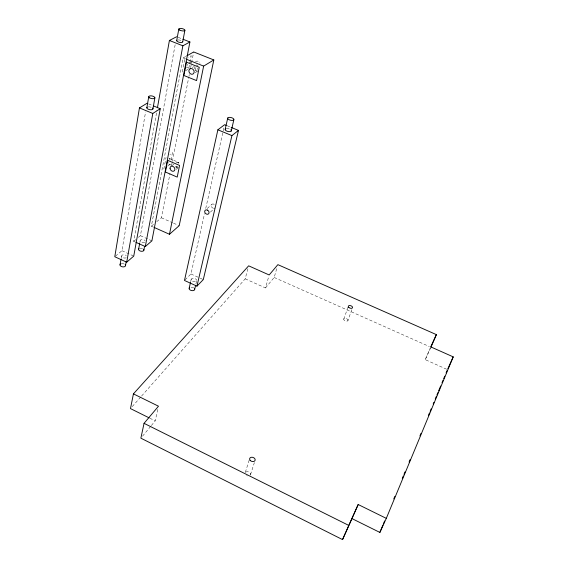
<?xml version="1.0" encoding="UTF-8"?>
<svg xmlns="http://www.w3.org/2000/svg" width="568" height="568" viewBox="0 0 568 568"><rect width="100%" height="100%" fill="white"/><g stroke="black" fill="none" stroke-linecap="round" stroke-linejoin="round"><path stroke-width="0.43" stroke-dasharray="2.84 2.13" d="M115.432 256.189L121.942 250.715L145.571 111.981M121.133 258.497L121.545 256.083M135.241 242.025L133.693 241.329L156.988 110.334M138.393 237.374L140.41 235.684L175.342 43.722M139.856 242.486L140.168 240.754M153.736 227.25L151.379 226.199L183.137 57.936L186.148 56.232M163.832 169.037L166.048 157.379M184.636 59.484L182.115 72.775L183.436 71.987M171.011 160.105L172.452 152.678L169.903 154.546M188.846 68.053L189.797 63.126M189.96 62.302L191.231 55.728L188.299 57.396M156.711 221.712L161.383 217.785L170.009 173.51M171.536 165.693L172.21 162.221M172.381 161.355L188.789 77.141M188.959 76.275L189.293 74.536M190.649 67.592L193.695 51.965M151.351 425.531L155.213 420.881L157.911 408.797M185.069 279.868L190.954 273.975L204.572 213.575M205.744 208.399L224.225 126.423M190.656 281.692L191.203 279.257M195.917 284.007L196.663 280.769A2.84 1.654 12.6 0 1 192.247 281.11A2.84 1.654 12.6 0 1 192.63 278.341A2.84 1.654 12.6 0 1 196.727 280.336M141.602 396.017L245.184 278.831L248.01 268.266M245.184 278.831L265.483 287.94L268.714 276.588M265.483 287.94L274.174 277.461L276.95 267.847M245.348 472.327L249.387 459.455M250.531 474.621L254.379 462.565M343.754 319.18L348.291 306.337M347.886 320.671A2.215 1.278 19.9 0 0 345.472 318.371A2.215 1.278 19.9 0 0 344.265 320.274A2.215 1.278 19.9 0 0 347.886 320.671L351.89 309.439M446.668 369.257L425.24 359.643L430.395 347.666M425.24 359.643L430.587 348.021M187.518 64.972L187.561 64.887A2.883 1.058 -70 0 0 187.809 64.177M195.939 67.521L195.896 67.613A2.89 1.029 -69.8 0 0 195.371 70.24L195.47 70.659A2.89 1.029 -69.8 0 0 197.288 69.566M142.525 436.174L150.804 426.199M132.237 406.61L141.02 396.677M210.43 212.091L214.988 207.931M207.235 208.506L211.829 204.374M133.693 241.329L135.709 239.632M151.379 226.199L154.049 223.955M176.172 169.321L178.075 167.858M171.962 165.678L173.964 164.159M167.674 166.147L170.208 164.23M195.179 72.647L197.416 71.291M185.416 70.815L188.029 69.26M192.254 67.507L193.695 66.648M213.504 208.3L212.425 207.831A2.378 1.917 47.6 0 1 211.317 205.24A2.378 1.917 47.6 0 1 213.305 203.997L214.392 204.466M178.182 37.353L182.094 38.894M183.137 57.936L185.594 58.923M189.321 62.196L191.643 63.126M196.294 64.979L197.841 65.597M186.368 67.194L188.69 68.124M227.065 125.706L231.141 127.381M148.61 103.894L152.487 105.506M169.172 158.358L178.565 162.356M168.618 163.967L172.345 165.558M175.327 166.836L176.506 167.34M161.383 217.785L172.715 222.805M173.524 223.16L179.197 225.674M274.174 277.461L429.323 346.523M140.41 235.684L151.897 240.853M190.954 273.975L199.446 277.823M200.213 278.178L203.301 279.577M121.942 250.715L133.75 256.104M149.803 418.19L155.213 420.881M195.03 70.041L196.223 70.893A2.946 2.45 60.3 0 0 197.55 71.05M194.341 68.799L194.306 68.707A2.946 2.45 60.3 0 1 194.448 66.598M144.726 242.394A2.698 1.491 10.3 0 1 140.8 241.805A2.698 1.491 10.3 0 1 141.297 239.668A2.698 1.491 10.3 0 1 145.138 240.626M126.238 257.78A2.79 1.583 9.4 0 1 122.326 257.311A2.79 1.583 9.4 0 1 122.376 255.06A2.79 1.583 9.4 0 1 126.288 255.529M148.362 106.891A3.103 1.342 11.4 0 1 152.039 107.693M178.111 39.938A3.096 1.136 12.5 0 1 181.781 40.775M195.562 61.877A2.954 2.457 60.7 0 1 197.955 61.223A2.954 2.457 60.7 0 1 200 63.297M187.248 65.547A2.883 1.058 -70 0 1 186.9 66.122M197.849 68.188A2.89 1.029 -69.8 0 1 197.593 68.898M139.92 248.266A2.677 1.498 10.2 0 1 142.561 248.592M121.453 263.701A2.776 1.597 9.3 0 1 124.193 264.028M168.909 158.351A2.691 0.944 -67.4 0 1 169.427 159.892M168.739 161.809A2.691 0.944 -67.4 0 1 168.405 162.37M177.656 162.853A2.698 0.916 -67.3 0 1 178.863 163.321M177.763 166.374A2.698 0.916 -67.3 0 1 176.399 167.276A2.698 0.916 -67.3 0 1 176.435 165.181M178.309 167.361A2.719 2.18 52.1 0 1 175.143 164.479M176.194 162.498A2.719 2.18 52.1 0 1 179.523 163.918M226.483 128.588A3.159 1.392 13.6 0 1 230.239 129.405M191.061 287.202A2.819 1.661 12.5 0 1 193.766 287.948M247.357 475.941A2.819 2.095 18.9 0 1 246.668 475.672M245.688 472.207A2.819 2.095 18.9 0 1 249.267 472.271A2.819 2.095 18.9 0 1 250.325 475.132"/><path stroke-width="0.85" d="M147.055 103.255L139.451 107.906L114.779 256.736L126.714 262.203L133.75 256.104L160.247 108.715L153.268 105.826M120.033 264.922L120.991 259.299M146.849 107.828L148.738 96.766M125.528 265.575L126.231 261.564M152.948 108.8L154.879 97.76M126.714 262.203L152.792 113.458L160.247 108.715M157.45 107.714L169.406 40.47L176.612 36.742M138.592 249.416L139.692 243.352M176.683 40.69L178.792 29.124M143.889 250.069L144.535 246.611M182.74 41.762L184.891 30.225M145.302 246.576L182.868 45.795L189.911 41.975L151.897 240.853L145.302 246.576L136.015 242.38M430.942 347.247L436.38 334.623L277.88 264.645L269.175 274.962L248.656 265.831L133.43 393.873L130.484 408.598L149.036 417.807M154.524 227.605L169.477 234.272L203.635 66.108L213.824 59.938L193.695 51.965L186.907 55.806M213.824 59.938L179.197 225.674L169.477 234.272M133.43 393.873L158.493 406.205L144.052 423.33L140.871 438.169L342.532 539.6L358.181 504.519L386.304 518.364L379.864 532.429L352.146 518.669M226.249 125.372L224.616 124.697L217.878 129.795L184.479 280.457L196.961 286.151L203.301 279.577L238.482 130.406L231.141 127.381M189.187 288.175L190.472 282.502M225.198 129.256L227.74 118.03M194.611 289.673L195.541 285.626M231.275 130.945L233.86 119.734A3.188 1.37 13.7 0 0 229.742 117.363A3.188 1.37 13.7 0 0 228.79 119.564A3.188 1.37 13.7 0 0 233.86 119.734M196.961 286.151L231.914 135.596L238.482 130.406M386.304 518.364L453.221 356.874L430.743 346.87L436.38 334.623M379.864 532.429L382.924 525.066M383.599 523.433L384.621 520.977M393.787 498.889L394.81 496.432M402.286 478.433L403.301 475.977M403.983 474.344L404.998 471.887M409.074 462.068L410.096 459.611M419.944 435.883L420.966 433.434M428.435 415.428L429.458 412.979M430.139 411.339L431.155 408.882M433.192 403.976L433.874 402.343M435.23 399.07L436.252 396.613M436.927 394.973L437.949 392.524M438.631 390.883L440.669 385.977M442.025 382.704L443.047 380.248M443.722 378.615L444.744 376.158M446.1 372.885L447.123 370.428M342.532 539.6L358.181 504.519M447.818 368.817L453.221 356.874M182.875 39.206L189.911 41.975M169.406 40.47L182.868 45.795M186.418 59.249L203.635 66.108M217.878 129.795L231.914 135.596M139.451 107.906L152.792 113.458M144.052 423.33L348.603 525.329M152.529 108.048A3.103 1.342 11.4 0 1 151.876 109.674A3.103 1.342 11.4 0 1 147.95 109.049A3.103 1.342 11.4 0 1 147.247 107.21M182.612 41.443A3.096 1.136 12.5 0 1 179.417 42.33A3.096 1.136 12.5 0 1 177.038 40.172M143.534 249.267A2.677 1.498 10.2 0 1 142.944 251.113A2.677 1.498 10.2 0 1 139.529 250.694A2.677 1.498 10.2 0 1 138.947 248.699M125.18 264.731A2.776 1.597 9.3 0 1 124.321 266.754A2.776 1.597 9.3 0 1 120.643 266.037A2.776 1.597 9.3 0 1 120.877 263.886M230.778 129.788A3.159 1.392 13.6 0 1 230.203 131.584A3.159 1.392 13.6 0 1 226.029 130.675A3.159 1.392 13.6 0 1 225.886 128.723M194.54 288.792A2.819 1.661 12.5 0 1 191.657 290.582A2.819 1.661 12.5 0 1 189.435 287.798M167.652 160.332L165.416 172.019L177.223 177.102L179.566 165.423L167.652 160.332M186.446 62.16L183.897 75.487L196.564 80.599L199.233 67.265L186.446 62.16M190.088 68.792L189.577 69.182A2.975 2.464 60 0 0 189.059 71.852L189.35 72.562A2.975 2.464 60 0 0 192.95 74.01L193.461 73.62A2.975 2.464 60 0 0 193.986 70.95L193.688 70.24A2.975 2.464 60 0 0 190.088 68.792M207.327 210.075L206.766 209.904A2.414 1.931 47.5 0 0 204.757 211.154A2.414 1.931 47.5 0 0 205.886 213.774L206.979 214.25A2.414 1.931 47.5 0 0 208.989 213A2.414 1.931 47.5 0 0 207.86 210.38L207.327 210.075M179.772 30.111A3.117 1.115 12.6 0 0 184.82 30.509A3.117 1.115 12.6 0 0 180.936 28.414A3.117 1.115 12.6 0 0 179.772 30.111M149.661 97.873A3.124 1.321 11.5 0 0 154.787 98.094A3.124 1.321 11.5 0 0 150.974 95.843A3.124 1.321 11.5 0 0 149.661 97.873M170.045 168.355A2.748 2.187 51.9 0 0 173.801 171.11A2.748 2.187 51.9 0 0 173.51 166.743A2.748 2.187 51.9 0 0 170.045 168.355M348.816 307.423A2.236 1.264 19.7 0 0 352.465 307.835A2.236 1.264 19.7 0 0 350.009 305.548A2.236 1.264 19.7 0 0 348.816 307.423M250.133 460.321A2.861 2.087 18.7 0 0 254.94 460.662A2.861 2.087 18.7 0 0 252.1 457.24A2.861 2.087 18.7 0 0 250.133 460.321"/></g></svg>
